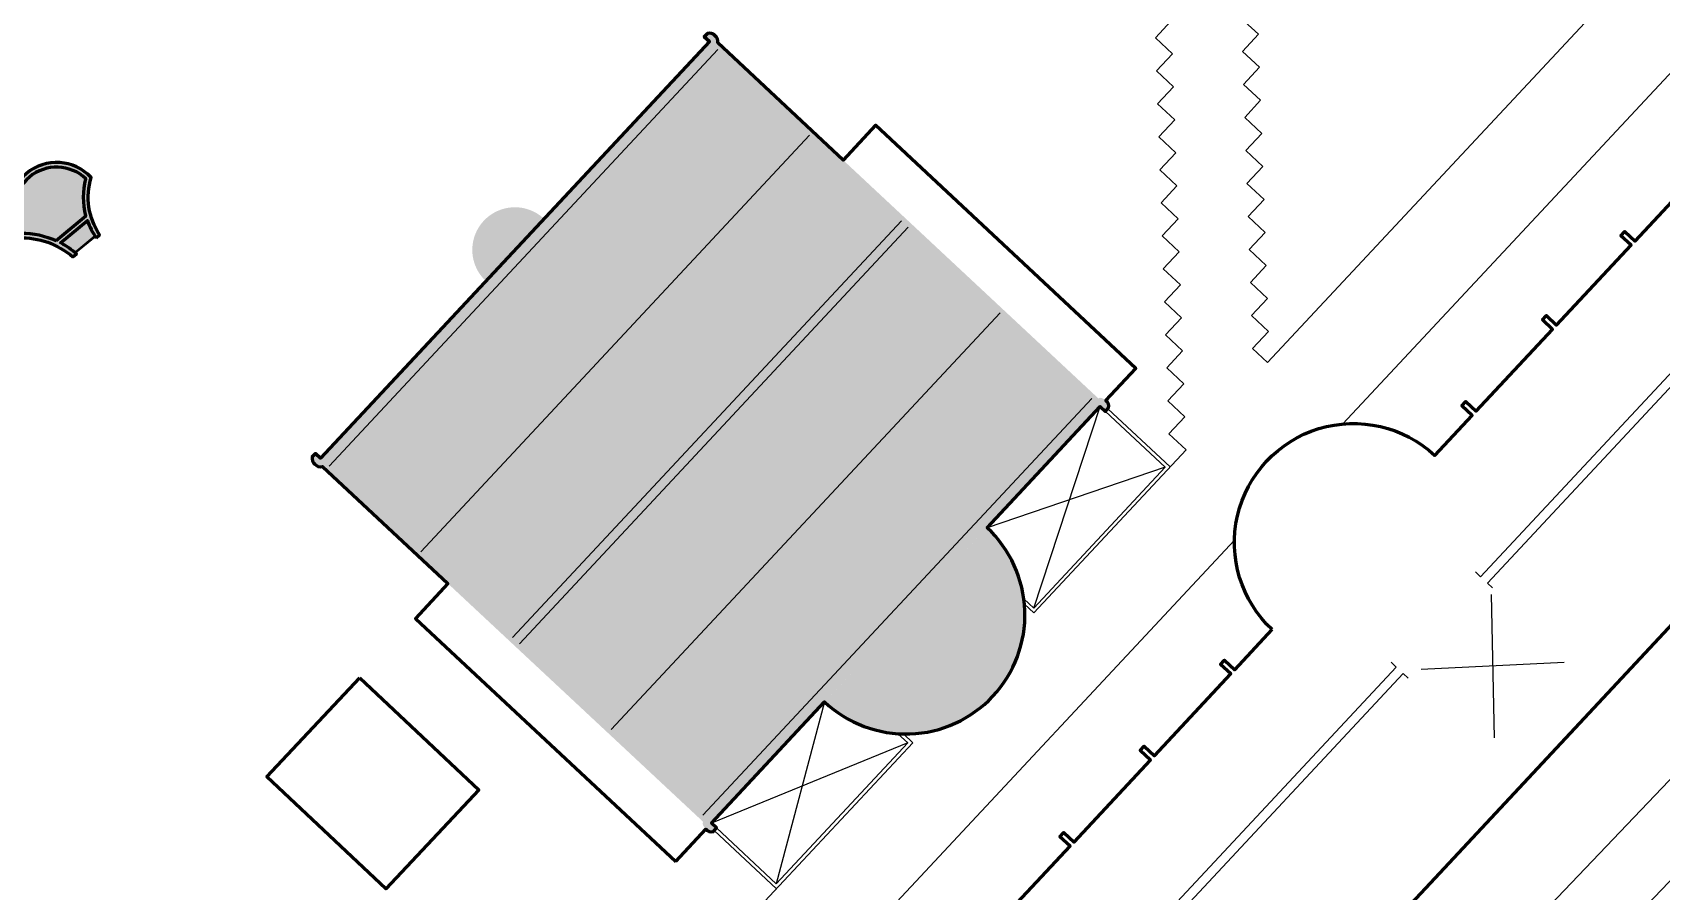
# Model space of a CAD drawing. Header units: millimetres. Extents: x 34038 to 35840, y 10511 to 10922.
# Drawn here: x 34220.1 to 34289.9, y 10742 to 10778.7 of the extents above; entities that cross this region are included whole.
import ezdxf

# ---------------------------------------------------------------- set-up
doc = ezdxf.new("R2010")
doc.units = ezdxf.units.MM
doc.layers.add('MANTER', color=150, linetype='Continuous')
doc.layers.add('PROJEÇÃO DAS EDIFICAÇÕES', color=4, linetype='Continuous', lineweight=60)

msp = doc.modelspace()

# ---------------------------------------------------------------- hatches: boundary and pattern name
at = {"layer": 'MANTER'}
h = msp.add_hatch(color=170, dxfattribs=at)
h.dxf.hatch_style = 1
edge = h.paths.add_edge_path()
edge.add_ellipse((34249.22, 10778.503), major_axis=(-0.219, 0.205), ratio=0.5, start_angle=180, end_angle=360)
edge.add_line((34249.001, 10778.708), (34248.865, 10778.562))
edge.add_line((34248.865, 10778.562), (34249.084, 10778.357))
edge.add_line((34249.084, 10778.357), (34232.433, 10760.522))
edge.add_line((34232.433, 10760.522), (34232.214, 10760.726))
edge.add_line((34232.214, 10760.726), (34232.077, 10760.58))
edge.add_ellipse((34232.297, 10760.375), major_axis=(-0.219, 0.205), ratio=0.5, start_angle=0, end_angle=180)
edge.add_line((34232.516, 10760.171), (34248.817, 10744.953))
edge.add_ellipse((34249.036, 10744.748), major_axis=(0.219, -0.205), ratio=0.5, start_angle=180, end_angle=360)
edge.add_line((34249.255, 10744.543), (34249.392, 10744.69))
edge.add_line((34249.392, 10744.69), (34249.172, 10744.894))
edge.add_line((34249.172, 10744.894), (34254.017, 10750.084))
edge.add_line((34254.017, 10750.084), (34265.823, 10762.73))
edge.add_line((34265.823, 10762.73), (34266.042, 10762.525))
edge.add_line((34266.042, 10762.525), (34266.179, 10762.671))
edge.add_ellipse((34265.96, 10762.876), major_axis=(0.219, -0.205), ratio=0.5, start_angle=0, end_angle=180)
edge.add_line((34265.74, 10763.081), (34249.44, 10778.299))
h = msp.add_hatch(color=170, dxfattribs=at)
h.dxf.hatch_style = 1
h.paths.add_polyline_path([(34222.39, 10772.479, 0.895638), (34219.624, 10770.159, -0.1069), (34221.108, 10769.836), (34222.389, 10770.904, -0.130697)], flags=16)
h.paths.add_polyline_path([(34219.521, 10769.958, -0.186998), (34221.831, 10769.137), (34221.987, 10769.267, 0.057987), (34221.304, 10769.739), (34222.453, 10770.696, 0.067347), (34222.821, 10769.962), (34222.975, 10770.091, -0.226881), (34222.614, 10772.536, 0.949277)])
h.paths.add_polyline_path([(34222.39, 10772.479, 0.130697), (34222.389, 10770.904), (34221.108, 10769.836, 0.1069), (34219.624, 10770.159, -0.895638)], flags=16)
h.paths.add_polyline_path([(34222.766, 10770.046, -0.059102), (34222.453, 10770.696), (34221.304, 10769.739, -0.050905), (34221.91, 10769.333)], flags=17)
h.paths.add_polyline_path([(34222.793, 10770.004, -0.00411), (34222.766, 10770.046), (34221.91, 10769.333, -0.003535), (34221.949, 10769.3)], flags=17)
h = msp.add_hatch(color=170, dxfattribs=at)
h.dxf.hatch_style = 1
h.paths.add_polyline_path([(34242.004, 10770.773, 1), (34239.513, 10768.105)])
h = msp.add_hatch(color=170, dxfattribs=at)
h.dxf.hatch_style = 1
h.paths.add_polyline_path([(34260.807, 10757.357), (34254.188, 10750.267, 1)], flags=17)
h.paths.add_polyline_path([(34260.978, 10757.54), (34260.807, 10757.357, -1), (34254.188, 10750.267), (34254.017, 10750.084, 1)])

# ---------------------------------------------------------------- linework, layer by layer
for p, q in [((34324.37, 10782.556), (34253.023, 10707.792)), ((34276.21, 10761.986), (34295.356, 10782.495)), ((34327.683, 10781.683), (34265.549, 10716.573)), ((34272.99, 10764.619), (34288.638, 10781.38)), ((34272.593, 10778.67), (34271.862, 10779.352)), ((34268.182, 10778.518), (34268.864, 10779.249)), ((34272.593, 10778.67), (34271.911, 10777.939)), ((34249.449, 10778.016), (34232.799, 10760.18)), ((34268.182, 10778.518), (34268.913, 10777.836)), ((34272.642, 10777.256), (34271.911, 10777.939)), ((34268.23, 10777.105), (34268.913, 10777.836)), ((34272.642, 10777.256), (34271.959, 10776.525)), ((34268.23, 10777.105), (34268.961, 10776.422)), ((34272.69, 10775.843), (34271.959, 10776.525)), ((34268.279, 10775.691), (34268.961, 10776.422)), ((34272.69, 10775.843), (34272.008, 10775.112)), ((34268.279, 10775.691), (34269.01, 10775.009)), ((34272.739, 10774.429), (34272.008, 10775.112)), ((34268.327, 10774.278), (34269.01, 10775.009)), ((34272.739, 10774.429), (34272.056, 10773.699)), ((34253.378, 10774.348), (34236.728, 10756.512)), ((34268.327, 10774.278), (34269.058, 10773.596)), ((34272.787, 10773.016), (34272.056, 10773.699)), ((34268.376, 10772.865), (34269.058, 10773.596)), ((34272.787, 10773.016), (34272.105, 10772.285)), ((34268.376, 10772.865), (34269.107, 10772.182)), ((34268.424, 10771.451), (34269.107, 10772.182)), ((34272.836, 10771.603), (34272.105, 10772.285)), ((34272.836, 10771.603), (34272.154, 10770.872)), ((34268.424, 10771.451), (34269.155, 10770.769)), ((34257.307, 10770.68), (34240.657, 10752.844)), ((34257.6, 10770.407), (34240.949, 10752.571)), ((34268.473, 10770.038), (34269.155, 10770.769)), ((34272.885, 10770.189), (34272.154, 10770.872)), ((34222.766, 10770.046), (34221.91, 10769.333)), ((34222.793, 10770.004), (34221.949, 10769.3)), ((34268.473, 10770.038), (34269.204, 10769.355)), ((34272.885, 10770.189), (34272.202, 10769.458)), ((34268.521, 10768.624), (34269.204, 10769.355)), ((34272.933, 10768.776), (34272.202, 10769.458)), ((34268.521, 10768.624), (34269.252, 10767.942)), ((34272.933, 10768.776), (34272.251, 10768.045)), ((34268.57, 10767.211), (34269.252, 10767.942)), ((34272.982, 10767.363), (34272.251, 10768.045)), ((34261.529, 10766.739), (34244.878, 10748.904)), ((34268.57, 10767.211), (34269.301, 10766.529)), ((34272.982, 10767.363), (34272.299, 10766.632)), ((34268.619, 10765.798), (34269.301, 10766.529)), ((34273.03, 10765.949), (34272.299, 10766.632)), ((34268.619, 10765.798), (34269.35, 10765.115)), ((34273.03, 10765.949), (34272.348, 10765.218)), ((34268.667, 10764.384), (34269.35, 10765.115)), ((34272.99, 10764.619), (34272.348, 10765.218)), ((34268.667, 10764.384), (34269.398, 10763.702)), ((34268.716, 10762.971), (34269.398, 10763.702)), ((34265.458, 10763.071), (34248.807, 10745.236)), ((34266.145, 10762.635), (34268.813, 10760.144)), ((34268.716, 10762.971), (34269.447, 10762.288)), ((34266.042, 10762.525), (34268.601, 10760.137)), ((34268.764, 10761.557), (34269.447, 10762.288)), ((34268.764, 10761.557), (34269.495, 10760.875)), ((34262.978, 10753.894), (34269.495, 10760.875)), ((34262.971, 10754.106), (34268.601, 10760.137)), ((34252.104, 10736.165), (34271.568, 10757.014)), ((34282.11, 10755.448), (34281.891, 10755.652)), ((34282.622, 10754.97), (34282.403, 10755.175)), ((34262.577, 10754.269), (34262.978, 10753.894)), ((34278.496, 10751.576), (34278.277, 10751.781)), ((34279.008, 10751.098), (34278.788, 10751.303)), ((34257.16, 10748.723), (34257.58, 10748.332)), ((34257.391, 10748.713), (34257.792, 10748.339)), ((34257.792, 10748.339), (34232, 10720.712)), ((34257.58, 10748.332), (34251.95, 10742.301)), ((34249.289, 10744.58), (34251.957, 10742.089))]:
    msp.add_line(p, q)
at = {"color": 7}
for p, q in [((34282.11, 10755.448), (34292.186, 10766.24)), ((34282.403, 10755.175), (34292.478, 10765.967)), ((34278.496, 10751.576), (34258.004, 10729.626)), ((34278.788, 10751.303), (34258.296, 10729.353))]:
    msp.add_line(p, q, dxfattribs=at)
at = {"color": 1}
for p, q in [((34262.971, 10754.106), (34265.823, 10762.73)), ((34268.601, 10760.137), (34260.978, 10757.54)), ((34282.561, 10754.685), (34282.686, 10748.554)), ((34285.686, 10751.767), (34279.561, 10751.471)), ((34254.017, 10750.084), (34251.95, 10742.301)), ((34257.58, 10748.332), (34249.172, 10744.894))]:
    msp.add_line(p, q, dxfattribs=at)
at = {"color": 2}
for p, q in [((34262.551, 10754.498), (34262.971, 10754.106)), ((34249.392, 10744.69), (34251.95, 10742.301))]:
    msp.add_line(p, q, dxfattribs=at)
at = {"layer": 'PROJEÇÃO DAS EDIFICAÇÕES'}
for p, q in [((34249.001, 10778.708), (34248.865, 10778.562)), ((34248.865, 10778.562), (34249.001, 10778.708)), ((34249.084, 10778.357), (34232.433, 10760.522)), ((34248.865, 10778.562), (34249.084, 10778.357)), ((34249.084, 10778.357), (34248.865, 10778.562)), ((34265.823, 10762.73), (34266.042, 10762.525)), ((34266.042, 10762.525), (34266.179, 10762.671)), ((34232.214, 10760.726), (34232.077, 10760.58)), ((34232.077, 10760.58), (34232.214, 10760.726)), ((34232.433, 10760.522), (34232.214, 10760.726)), ((34232.214, 10760.726), (34232.433, 10760.522)), ((34249.392, 10744.69), (34249.172, 10744.894)), ((34249.255, 10744.543), (34249.392, 10744.69))]:
    msp.add_line(p, q, dxfattribs=at)
for points in [[(34247.644, 10743.257), (34248.933, 10744.639, 0.356152), (34249.255, 10744.543), (34249.392, 10744.69), (34249.172, 10744.894), (34254.017, 10750.084, 0.414214), (34261.226, 10750.332, 0.414214), (34260.978, 10757.54), (34265.823, 10762.73), (34266.042, 10762.525), (34266.179, 10762.671, 0.301634), (34266.062, 10762.986), (34267.352, 10764.367), (34256.204, 10774.774), (34254.812, 10773.283), (34249.44, 10778.299, 0.344742), (34249.323, 10778.613, 0.297181), (34249.001, 10778.708), (34248.865, 10778.562), (34249.084, 10778.357), (34232.433, 10760.522), (34232.214, 10760.726), (34232.077, 10760.58, 0.301634), (34232.194, 10760.266, 0.331706), (34232.516, 10760.171), (34237.889, 10755.155), (34236.496, 10753.664), (34247.644, 10743.257)], [(34273.186, 10753.179, -1), (34280.147, 10760.635), (34281.747, 10762.349), (34281.308, 10762.758), (34281.479, 10762.941), (34281.917, 10762.531), (34285.191, 10766.037), (34284.752, 10766.447), (34284.923, 10766.63), (34285.361, 10766.22), (34288.549, 10769.635), (34288.11, 10770.044), (34288.281, 10770.227), (34288.72, 10769.817), (34295.475, 10777.054)], [(34222.821, 10769.962), (34222.975, 10770.091, -0.226881), (34222.614, 10772.536, 0.949277), (34219.521, 10769.958, -0.186998), (34221.831, 10769.137), (34221.987, 10769.267, 0.057987), (34221.304, 10769.739), (34222.453, 10770.696, 0.067347), (34222.821, 10769.962, 2.447658)], [(34221.108, 10769.836), (34222.389, 10770.904, -0.130697), (34222.39, 10772.479, 0.895638), (34219.624, 10770.159, -0.1069), (34221.108, 10769.836, 0.514022)]]:
    msp.add_lwpolyline(points, format="xyb", dxfattribs=at)
for points in [[(34297.747, 10761.39), (34249.535, 10709.747)], [(34261.255, 10740.399), (34264.528, 10743.905), (34264.09, 10744.314), (34264.26, 10744.497), (34264.699, 10744.087), (34267.972, 10747.593), (34267.533, 10748.003), (34267.704, 10748.186), (34268.142, 10747.776), (34271.416, 10751.282), (34270.977, 10751.692), (34271.148, 10751.874), (34271.586, 10751.465), (34273.186, 10753.179)], [(34234.111, 10751.114), (34239.209, 10746.318), (34235.228, 10742.086), (34230.13, 10746.882), (34234.111, 10751.114)]]:
    msp.add_lwpolyline(points, dxfattribs=at)

doc.saveas('drawing.dxf')
